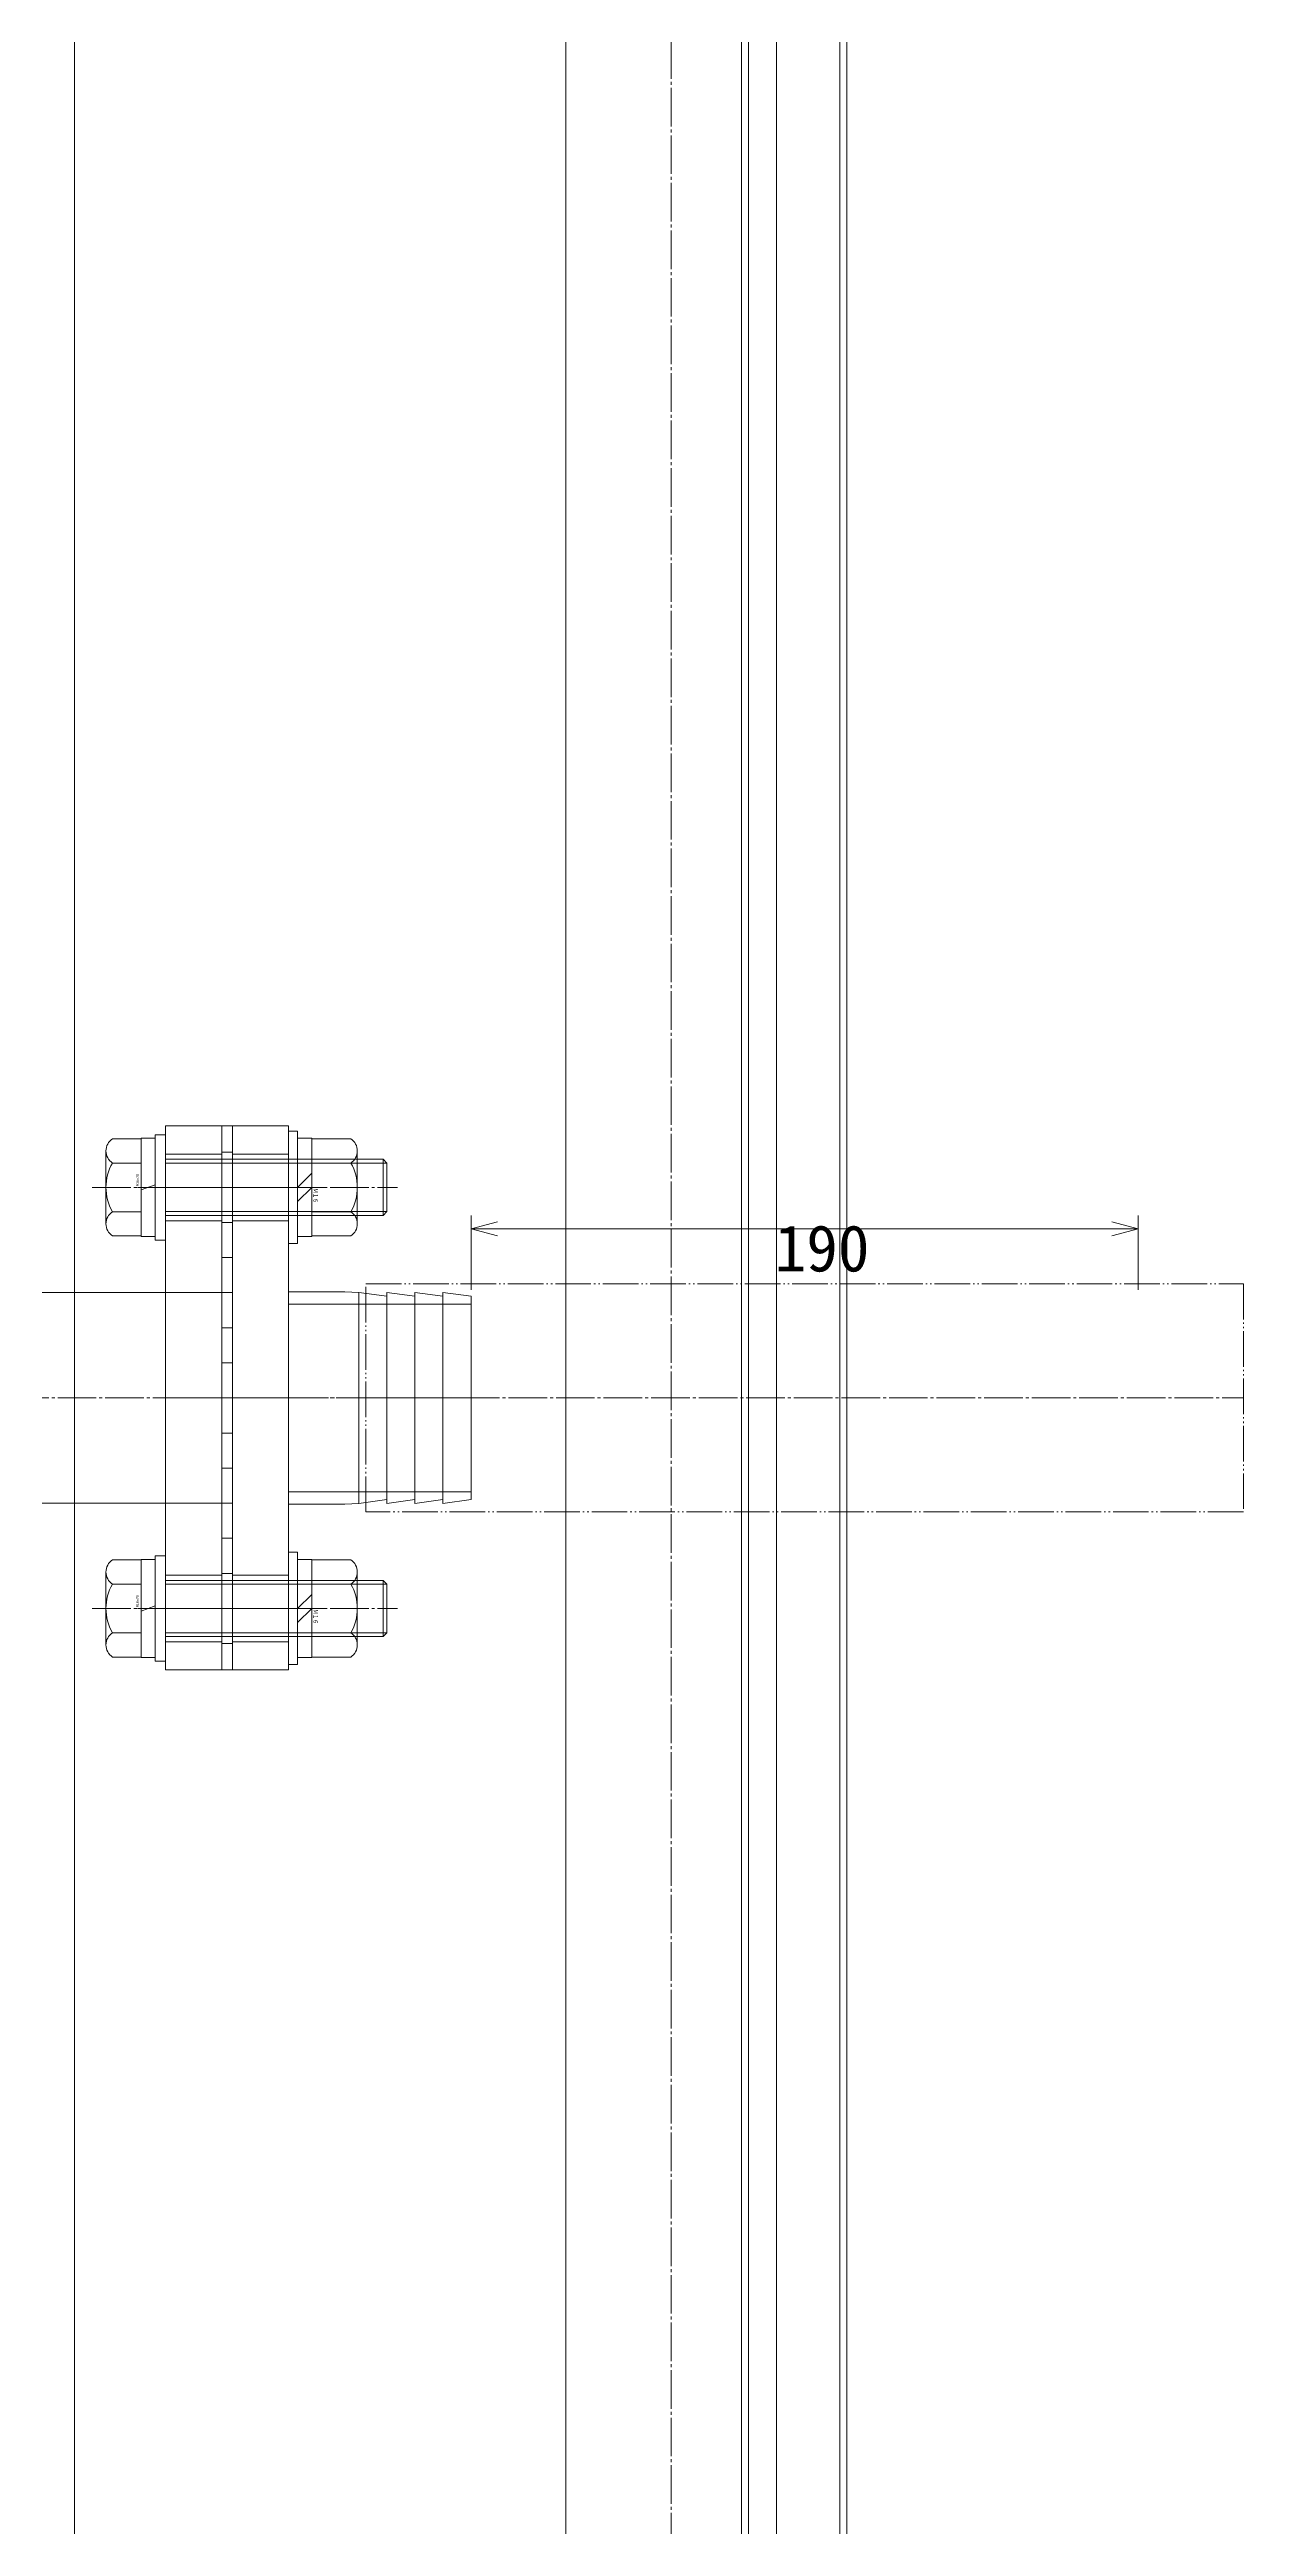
# Model space of a CAD drawing. Units: millimetres at full size. Extents: x -21196 to 21204, y -11807 to 11807.
# Drawn here: x -7797 to -7457, y -3182 to -2476 of the extents above; entities that cross this region are included whole.
import ezdxf
from ezdxf.enums import TextEntityAlignment as Align

# ---------------------------------------------------------------- set-up
doc = ezdxf.new("R2010")
doc.units = ezdxf.units.MM
doc.header["$LTSCALE"] = 0.5
doc.linetypes.add('USER3', pattern=[26.999999, 20.299999, -1.7, 0.8, -1.7, 0.8, -1.7])
doc.linetypes.add('USER4', pattern=[27.1, 22, -1.7, 1.7, -1.7])
doc.layers.add('1-0_設備-5(241129配置図菊池追記(立面図).jww)(機器配置図 260128.dwg)', color=7, linetype='Continuous', lineweight=9)
doc.styles.add('ＭＳ ゴシック', font='')
doc.styles.get('ＭＳ ゴシック').set_extended_font_data('MS Gothic')

msp = doc.modelspace()

# ---------------------------------------------------------------- linework, layer by layer
at = {"layer": '1-0_設備-5(241129配置図菊池追記(立面図).jww)(機器配置図 260128.dwg)', "linetype": 'USER4'}
for p, q in [((-7619.5215, -1348.6084), (-7619.5215, -3511.6859)), ((-7784.4361, -2800.1471), (-7697.5215, -2800.1471)), ((-7771.5699, -2800.1471), (-7739.48, -2800.1471)), ((-7752.5699, -2800.1471), (-7720.48, -2800.1471)), ((-7728.5215, -2800.1471), (-7708.9215, -2800.1471)), ((-7862.0215, -2860.1471), (-7763.5215, -2860.1471)), ((-7706.5215, -2860.1471), (-7456.5215, -2860.1471)), ((-7784.4361, -2920.1471), (-7697.5215, -2920.1471)), ((-7771.5699, -2920.1471), (-7739.48, -2920.1471)), ((-7752.5699, -2920.1471), (-7720.48, -2920.1471)), ((-7728.5215, -2920.1471), (-7708.9215, -2920.1471))]:
    msp.add_line(p, q, dxfattribs=at)
at = {"layer": '1-0_設備-5(241129配置図菊池追記(立面図).jww)(機器配置図 260128.dwg)'}
for p, q in [((-7789.5215, -1405.1471), (-7789.5215, -3455.1471)), ((-7789.5215, -1405.1471), (-7789.5215, -3455.1471)), ((-7597.5215, -1430.1471), (-7597.5215, -3430.1471)), ((-7571.5215, -3430.1471), (-7571.5215, -1430.1471)), ((-7569.5215, -1435.1471), (-7569.5215, -3425.1471)), ((-7770.5215, -2786.2971), (-7778.6655, -2786.2971)), ((-7770.5215, -2786.1471), (-7766.5215, -2786.1471)), ((-7770.5215, -2814.1471), (-7770.5215, -2786.1471)), ((-7766.5215, -2785.1471), (-7763.5215, -2785.1471)), ((-7766.5215, -2815.1471), (-7766.5215, -2785.1471)), ((-7763.5215, -2815.1471), (-7763.5215, -2785.1471)), ((-7710.7775, -2786.2971), (-7721.9215, -2786.2971)), ((-7780.5215, -2810.5341), (-7780.5215, -2789.7601)), ((-7778.6655, -2793.2221), (-7770.5215, -2793.2221)), ((-7763.5215, -2790.6471), (-7747.5215, -2790.6471)), ((-7763.5215, -2792.1471), (-7701.604, -2792.1471)), ((-7763.5215, -2793.2296), (-7700.5215, -2793.2296)), ((-7747.5215, -2790.1471), (-7744.5215, -2790.1471)), ((-7744.5215, -2790.6471), (-7728.5215, -2790.6471)), ((-7721.9215, -2793.2221), (-7710.7775, -2793.2221)), ((-7708.9215, -2789.7601), (-7708.9215, -2810.5341)), ((-7766.5215, -2799.4191), (-7770.5215, -2800.8751)), ((-7747.5215, -2800.1471), (-7744.5215, -2800.1471)), ((-7721.9215, -2796.1471), (-7725.9215, -2800.1471)), ((-7721.9215, -2800.1471), (-7725.9215, -2804.1471)), ((-7770.5215, -2807.0721), (-7778.6655, -2807.0721)), ((-7763.5215, -2807.0646), (-7700.5215, -2807.0646)), ((-7763.5215, -2808.1471), (-7701.604, -2808.1471)), ((-7710.7775, -2807.0721), (-7721.9215, -2807.0721)), ((-7676.5215, -2829.3221), (-7676.5215, -2808.1856)), ((-7486.5215, -2829.3221), (-7486.5215, -2808.1856)), ((-7778.6655, -2813.9971), (-7770.5215, -2813.9971)), ((-7766.5215, -2814.1471), (-7770.5215, -2814.1471)), ((-7763.5215, -2815.1471), (-7766.5215, -2815.1471)), ((-7763.5215, -2809.6471), (-7747.5215, -2809.6471)), ((-7747.5215, -2810.1471), (-7744.5215, -2810.1471)), ((-7744.5215, -2809.6471), (-7728.5215, -2809.6471)), ((-7721.9215, -2814.1471), (-7725.9215, -2814.1471)), ((-7721.9215, -2813.9971), (-7710.7775, -2813.9971)), ((-7676.5215, -2811.9356), (-7669.0215, -2811.9356)), ((-7669.0215, -2811.9356), (-7494.0215, -2811.9356)), ((-7486.5215, -2811.9356), (-7494.0215, -2811.9356)), ((-7747.5215, -2820.1471), (-7744.5215, -2820.1471)), ((-7862.0215, -2830.1471), (-7763.5215, -2830.1471)), ((-7763.5215, -2830.1471), (-7747.5215, -2830.1471)), ((-7747.5215, -2830.1471), (-7744.5215, -2830.1471)), ((-7712.5215, -2829.8971), (-7708.5215, -2830.0971)), ((-7728.5215, -2833.3971), (-7676.5215, -2833.3971)), ((-7747.5215, -2840.1471), (-7744.5215, -2840.1471)), ((-7747.5215, -2850.1471), (-7744.5215, -2850.1471)), ((-7763.5215, -2860.1471), (-7747.5215, -2860.1471)), ((-7747.5215, -2860.1471), (-7744.5215, -2860.1471)), ((-7744.5215, -2860.1471), (-7728.5215, -2860.1471)), ((-7747.5215, -2870.1471), (-7744.5215, -2870.1471)), ((-7747.5215, -2880.1471), (-7744.5215, -2880.1471)), ((-7728.5215, -2886.8971), (-7676.5215, -2886.8971)), ((-7862.0215, -2890.1471), (-7763.5215, -2890.1471)), ((-7763.5215, -2890.1471), (-7747.5215, -2890.1471)), ((-7747.5215, -2890.1471), (-7744.5215, -2890.1471)), ((-7728.5215, -2890.3971), (-7712.5215, -2890.3971)), ((-7712.5215, -2890.3971), (-7708.5215, -2890.1971)), ((-7747.5215, -2900.1471), (-7744.5215, -2900.1471)), ((-7770.5215, -2906.2971), (-7778.6655, -2906.2971)), ((-7770.5215, -2906.1471), (-7766.5215, -2906.1471)), ((-7770.5215, -2934.1471), (-7770.5215, -2906.1471)), ((-7766.5215, -2905.1471), (-7763.5215, -2905.1471)), ((-7766.5215, -2935.1471), (-7766.5215, -2905.1471)), ((-7763.5215, -2935.1471), (-7763.5215, -2905.1471)), ((-7710.7775, -2906.2971), (-7721.9215, -2906.2971)), ((-7780.5215, -2930.5341), (-7780.5215, -2909.7601)), ((-7778.6655, -2913.2221), (-7770.5215, -2913.2221)), ((-7763.5215, -2910.6471), (-7747.5215, -2910.6471)), ((-7763.5215, -2912.1471), (-7701.604, -2912.1471)), ((-7763.5215, -2913.2296), (-7700.5215, -2913.2296)), ((-7747.5215, -2910.1471), (-7744.5215, -2910.1471)), ((-7744.5215, -2910.6471), (-7728.5215, -2910.6471)), ((-7721.9215, -2913.2221), (-7710.7775, -2913.2221)), ((-7708.9215, -2909.7601), (-7708.9215, -2930.5341)), ((-7766.5215, -2919.4191), (-7770.5215, -2920.8751)), ((-7747.5215, -2920.1471), (-7744.5215, -2920.1471)), ((-7721.9215, -2916.1471), (-7725.9215, -2920.1471)), ((-7721.9215, -2920.1471), (-7725.9215, -2924.1471)), ((-7770.5215, -2927.0721), (-7778.6655, -2927.0721)), ((-7763.5215, -2927.0646), (-7700.5215, -2927.0646)), ((-7763.5215, -2928.1471), (-7701.604, -2928.1471)), ((-7710.7775, -2927.0721), (-7721.9215, -2927.0721)), ((-7778.6655, -2933.9971), (-7770.5215, -2933.9971)), ((-7766.5215, -2934.1471), (-7770.5215, -2934.1471)), ((-7763.5215, -2935.1471), (-7766.5215, -2935.1471)), ((-7763.5215, -2929.6471), (-7747.5215, -2929.6471)), ((-7747.5215, -2930.1471), (-7744.5215, -2930.1471)), ((-7744.5215, -2929.6471), (-7728.5215, -2929.6471)), ((-7721.9215, -2934.1471), (-7725.9215, -2934.1471)), ((-7721.9215, -2933.9971), (-7710.7775, -2933.9971))]:
    msp.add_line(p, q, dxfattribs=at)
for points in [[(-7569.5215, -3425.1471), (-7569.5215, -3430.1471), (-7599.5215, -3430.1471), (-7599.5215, -1430.1471), (-7569.5215, -1430.1471), (-7569.5215, -1435.1471)], [(-7725.9215, -2786.1471), (-7721.9215, -2786.1471), (-7721.9215, -2814.1471)], [(-7701.604, -2792.1471), (-7700.5215, -2793.2296), (-7700.5215, -2807.0646)], [(-7701.604, -2792.1471), (-7701.604, -2808.1471), (-7700.5215, -2807.0646)], [(-7669.0215, -2813.9453), (-7676.5215, -2811.9356), (-7669.0215, -2809.926)], [(-7494.0215, -2809.926), (-7486.5215, -2811.9356), (-7494.0215, -2813.9453)], [(-7728.5215, -2890.3971), (-7728.5215, -2829.8971), (-7712.5215, -2829.8971)], [(-7700.5215, -2831.1971), (-7708.5215, -2830.0971), (-7708.5215, -2890.1971), (-7700.5215, -2889.0971)], [(-7692.5215, -2831.1971), (-7700.5215, -2830.0971), (-7700.5215, -2890.1971), (-7692.5215, -2889.0971)], [(-7684.5215, -2831.1971), (-7692.5215, -2830.0971), (-7692.5215, -2890.1971), (-7684.5215, -2889.0971)], [(-7725.9215, -2906.1471), (-7721.9215, -2906.1471), (-7721.9215, -2934.1471)], [(-7701.604, -2912.1471), (-7700.5215, -2913.2296), (-7700.5215, -2927.0646)], [(-7701.604, -2912.1471), (-7701.604, -2928.1471), (-7700.5215, -2927.0646)]]:
    msp.add_lwpolyline(points, dxfattribs=at)
for points in [[(-7649.5215, -3389.1471), (-7649.5215, -1471.1471), (-7648.5215, -1470.1471), (-7590.5215, -1470.1471), (-7589.5215, -1471.1471), (-7589.5215, -3389.1471), (-7590.5215, -3390.1471), (-7648.5215, -3390.1471)], [(-7747.5215, -2782.6471), (-7763.5215, -2782.6471), (-7763.5215, -2937.6471), (-7747.5215, -2937.6471)], [(-7744.5215, -2782.6471), (-7747.5215, -2782.6471), (-7747.5215, -2937.6471), (-7744.5215, -2937.6471)], [(-7728.5215, -2782.6471), (-7744.5215, -2782.6471), (-7744.5215, -2937.6471), (-7728.5215, -2937.6471)], [(-7725.9215, -2784.1471), (-7725.9215, -2816.1471), (-7728.5215, -2816.1471), (-7728.5215, -2784.1471)], [(-7676.5215, -2831.1971), (-7684.5215, -2830.0971), (-7684.5215, -2890.1971), (-7676.5215, -2889.0971)], [(-7725.9215, -2904.1471), (-7725.9215, -2936.1471), (-7728.5215, -2936.1471), (-7728.5215, -2904.1471)]]:
    msp.add_lwpolyline(points, close=True, dxfattribs=at)
at = {"layer": '1-0_設備-5(241129配置図菊池追記(立面図).jww)(機器配置図 260128.dwg)', "linetype": 'USER3'}
msp.add_lwpolyline([(-7706.5215, -2827.6471), (-7456.5215, -2827.6471), (-7456.5215, -2892.6471), (-7706.5215, -2892.6471)], close=True, dxfattribs=at)
at = {"layer": '1-0_設備-5(241129配置図菊池追記(立面図).jww)(機器配置図 260128.dwg)', "linetype": 'USER4'}
msp.add_lwpolyline([(-7676.5215, -2860.1471), (-7728.5215, -2860.1471), (-7671.8011, -2860.1471)], dxfattribs=at)
at = {"layer": '1-0_設備-5(241129配置図菊池追記(立面図).jww)(機器配置図 260128.dwg)'}
for centre, radius, start, end in [((-7776.3635, -2789.7601), 4.158, 123.626, 236.374), ((-7713.0795, -2789.7601), 4.158, 303.626, 56.374), ((-7766.6715, -2800.1471), 13.85, 150, 210), ((-7722.7715, -2800.1471), 13.85, 330, 30), ((-7776.3635, -2810.5341), 4.158, 123.626, 236.374), ((-7713.0795, -2810.5341), 4.158, 303.626, 56.374), ((-7776.3635, -2909.7601), 4.158, 123.626, 236.374), ((-7713.0795, -2909.7601), 4.158, 303.626, 56.374), ((-7766.6715, -2920.1471), 13.85, 150, 210), ((-7722.7715, -2920.1471), 13.85, 330, 30), ((-7776.3635, -2930.5341), 4.158, 123.626, 236.374), ((-7713.0795, -2930.5341), 4.158, 303.626, 56.374)]:
    msp.add_arc(centre, radius, start, end, dxfattribs=at)

# ---------------------------------------------------------------- texts
at = {"layer": '1-0_設備-5(241129配置図菊池追記(立面図).jww)(機器配置図 260128.dwg)', "style": 'ＭＳ ゴシック'}
for p in [(-7770.9605, -2799.776), (-7770.9605, -2919.776)]:
    msp.add_text('M16x70', height=0.7344, rotation=90, dxfattribs=at).set_placement(p, align=Align.BOTTOM_LEFT)
at = {"layer": '1-0_設備-5(241129配置図菊池追記(立面図).jww)(機器配置図 260128.dwg)', "style": 'ＭＳ ゴシック', "width": 0.8}
for p in [(-7721.8126, -2800.3812), (-7721.8126, -2920.3812)]:
    msp.add_text('Ｍ１６', height=1.259, rotation=270, dxfattribs=at).set_placement(p, align=Align.BOTTOM_LEFT)
at = {"layer": '1-0_設備-5(241129配置図菊池追記(立面図).jww)(機器配置図 260128.dwg)', "style": 'ＭＳ ゴシック'}
msp.add_text('190', height=13.22, dxfattribs=at).set_placement((-7590.0342, -2828.0801), align=Align.BOTTOM_LEFT)

doc.saveas('drawing.dxf')
